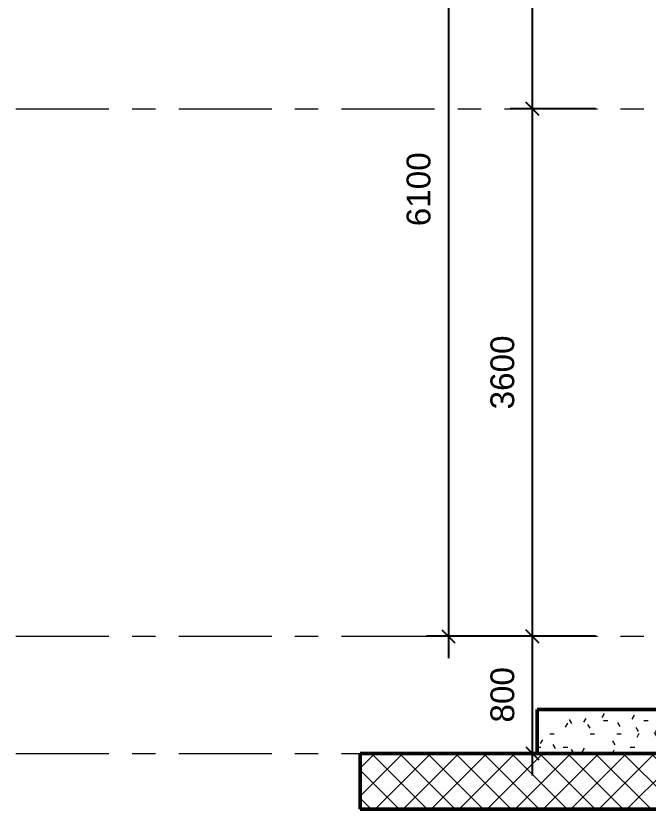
# Model space of a CAD drawing. Header units: millimetres. Extents: x 2164007 to 2324354, y -2513385 to -2308978.
# Drawn here: x 2250120 to 2254435, y -2502390 to -2496977 of the extents above; entities that cross this region are included whole.
import ezdxf

# ---------------------------------------------------------------- set-up
doc = ezdxf.new("R2010")
doc.units = ezdxf.units.MM
doc.linetypes.add('Grid Line', pattern=[22.224999999999994, 12.7, -3.174999999999999, 3.174999999999999, -3.174999999999999])
for name, color, linetype, lineweight in [('A-ANNO-DIMS', 211, 'Continuous', 9), ('A-DETL-GENF', 8, 'Continuous', 9), ('A-DETL-WIDE', 214, 'Continuous', 50), ('A-FLOR', 8, 'Continuous', 13), ('A-FLOR-PATT', 8, 'Continuous', 13), ('S-GRID', 8, 'Continuous', 9)]:
    doc.layers.add(name, color=color, linetype=linetype, lineweight=lineweight)
doc.styles.add('Arial_1', font='arial.ttf', dxfattribs={"height": 162.2829341317365})
doc.dimstyles.new('Dim_dai_ca_vu', dxfattribs={"dimscale": 304.8, "dimtxt": 165, "dimasz": 0.29296875, "dimexe": 0.4921259842519685, "dimexo": 0.0625, "dimgap": 0.3937007874015748, "dimtad": 1, "dimdec": 0, "dimzin": 0, "dimdsep": 46, "dimtxsty": 'Arial_1', "dimblk1": 'OBLIQUE', "dimblk2": 'OBLIQUE', "dimsah": 1, "dimcen": 0.09, "dimdle": 0.4921259842519685, "dimadec": 0, "dimazin": 0, "dimtfac": 1, "dimtdec": 4, "dimtix": 1, "dimtmove": 0, "dimatfit": 3, "dimfxl": 0.9842519685039368, "dimfxlon": 1, "dimtvp": 1, "dimtfill": 1, "dimtolj": 1, "dimtzin": 0, "dimarcsym": 2})

# ---------------------------------------------------------------- blocks, each defined once
blk = doc.blocks.new('_Oblique')
at = {"color": 0, "linetype": 'ByBlock', "lineweight": -2}
blk.add_line((-0.5, -0.5), (0.5, 0.5), dxfattribs=at)
blk = doc.blocks.new('*D689')
at = {"layer": 'A-ANNO-DIMS', "color": 0, "lineweight": -2}
for p, q in [((2253644.025022439, -2494960), (2253644.025022439, -2497760)), ((2254074.975022439, -2495110), (2253494.025022439, -2495110)), ((2254074.975022439, -2497610), (2253494.025022439, -2497610))]:
    blk.add_line(p, q, dxfattribs=at)
at = {"layer": 'Defpoints', "color": 0}
for p in [(2254094.025022439, -2495110), (2253644.025022439, -2497610), (2254094.025022439, -2497610)]:
    blk.add_point(p, dxfattribs=at)
at = {"layer": 'A-ANNO-DIMS', "color": 0, "lineweight": -2, "xscale": 89.296875, "yscale": 89.296875, "zscale": 89.296875}
for p, rotation in [((2253644.025022439, -2495110), 90), ((2253644.025022439, -2497610), 270)]:
    blk.add_blockref('_Oblique', p, dxfattribs=dict(at, rotation=rotation))
at = {"layer": 'A-ANNO-DIMS', "color": 0, "insert": (2253441.167739904, -2496360), "char_height": 162.2829341317365, "attachment_point": 5, "rotation": 90, "style": 'Arial_1', "bg_fill": 3, "box_fill_scale": 1.1, "bg_fill_color": 256, "bg_fill_true_color": 13158600, "bg_fill_transparency": 13411708}
blk.add_mtext('\\A1;2500', dxfattribs=at)
blk = doc.blocks.new('*D690')
at = {"layer": 'A-ANNO-DIMS', "color": 0, "lineweight": -2}
for p, q in [((2253644.025022439, -2497460), (2253644.025022439, -2501360)), ((2254074.975022439, -2497610), (2253494.025022439, -2497610)), ((2254074.975022439, -2501210), (2253494.025022439, -2501210))]:
    blk.add_line(p, q, dxfattribs=at)
at = {"layer": 'Defpoints', "color": 0}
for p in [(2254094.025022439, -2497610), (2253644.025022439, -2501210), (2254094.025022439, -2501210)]:
    blk.add_point(p, dxfattribs=at)
at = {"layer": 'A-ANNO-DIMS', "color": 0, "lineweight": -2, "xscale": 89.296875, "yscale": 89.296875, "zscale": 89.296875}
for p, rotation in [((2253644.025022439, -2497610), 90), ((2253644.025022439, -2501210), 270)]:
    blk.add_blockref('_Oblique', p, dxfattribs=dict(at, rotation=rotation))
at = {"layer": 'A-ANNO-DIMS', "color": 0, "insert": (2253441.112391018, -2499410), "char_height": 162.2829341317365, "attachment_point": 5, "rotation": 90, "style": 'Arial_1', "bg_fill": 3, "box_fill_scale": 1.1, "bg_fill_color": 256, "bg_fill_true_color": 13158600, "bg_fill_transparency": 13411708}
blk.add_mtext('\\A1;3600', dxfattribs=at)
blk = doc.blocks.new('*D691')
at = {"layer": 'A-ANNO-DIMS', "color": 0, "lineweight": -2}
for p, q in [((2253644.025022439, -2501060), (2253644.025022439, -2502160)), ((2254074.975022439, -2501210), (2253494.025022439, -2501210)), ((2254074.975022439, -2502010), (2253494.025022439, -2502010))]:
    blk.add_line(p, q, dxfattribs=at)
at = {"layer": 'Defpoints', "color": 0}
for p in [(2254094.025022439, -2501210), (2253644.025022439, -2502010), (2254094.025022439, -2502010)]:
    blk.add_point(p, dxfattribs=at)
at = {"layer": 'A-ANNO-DIMS', "color": 0, "lineweight": -2, "xscale": 89.296875, "yscale": 89.296875, "zscale": 89.296875}
for p, rotation in [((2253644.025022439, -2501210), 90), ((2253644.025022439, -2502010), 270)]:
    blk.add_blockref('_Oblique', p, dxfattribs=dict(at, rotation=rotation))
at = {"layer": 'A-ANNO-DIMS', "color": 0, "insert": (2253441.167739904, -2501610), "char_height": 162.2829341317365, "attachment_point": 5, "rotation": 90, "style": 'Arial_1', "bg_fill": 3, "box_fill_scale": 1.1, "bg_fill_color": 256, "bg_fill_true_color": 13158600, "bg_fill_transparency": 13411192}
blk.add_mtext('\\A1;800', dxfattribs=at)
blk = doc.blocks.new('*D692')
at = {"layer": 'A-ANNO-DIMS', "color": 0, "lineweight": -2}
for p, q in [((2253071.957002607, -2494960), (2253071.957002607, -2501360)), ((2253502.907002607, -2495110), (2252921.957002607, -2495110)), ((2253502.907002607, -2501210), (2252921.957002607, -2501210))]:
    blk.add_line(p, q, dxfattribs=at)
at = {"layer": 'Defpoints', "color": 0}
for p in [(2253521.957002607, -2495110), (2253071.957002607, -2501210), (2253521.957002607, -2501210)]:
    blk.add_point(p, dxfattribs=at)
at = {"layer": 'A-ANNO-DIMS', "color": 0, "lineweight": -2, "xscale": 89.296875, "yscale": 89.296875, "zscale": 89.296875}
for p, rotation in [((2253071.957002607, -2495110), 90), ((2253071.957002607, -2501210), 270)]:
    blk.add_blockref('_Oblique', p, dxfattribs=dict(at, rotation=rotation))
at = {"layer": 'A-ANNO-DIMS', "color": 0, "insert": (2252869.099720072, -2498160), "char_height": 162.2829341317365, "attachment_point": 5, "rotation": 90, "style": 'Arial_1', "bg_fill": 3, "box_fill_scale": 1.1, "bg_fill_color": 256, "bg_fill_true_color": 13158600, "bg_fill_transparency": 9568090}
blk.add_mtext('\\A1;6100', dxfattribs=at)

msp = doc.modelspace()

# ---------------------------------------------------------------- hatches: boundary and pattern name
at = {"layer": 'A-DETL-GENF'}
h = msp.add_hatch(dxfattribs=at)
h.set_pattern_fill('FP_16', style=0, pattern_type=2)
h.set_pattern_definition([(45, (2263822.949367068, -2498585), (-95.4594154601839, 95.45941546018392), []), (135, (2263822.949367068, -2498585), (-95.45941546018392, -95.4594154601839), [])])
h.paths.add_polyline_path([(2273930.664533876, -2502390), (2273930.664533876, -2502010), (2271485.664533876, -2502010), (2271485.664533876, -2502390), (2272060.899230412, -2502390)], flags=0)
h.paths.add_polyline_path([(2252470.664533876, -2502390), (2262355.664533876, -2502390), (2262355.664533876, -2502010), (2252470.664533876, -2502010)], flags=0)
h.paths.add_polyline_path([(2271255.664533876, -2502390), (2271255.664533876, -2501310), (2268995.664533876, -2501310), (2268995.664533876, -2501560), (2268795.664533876, -2501560), (2268795.664533876, -2501310), (2262585.664533876, -2501310), (2262585.664533876, -2502390), (2266622.071888674, -2502390)], flags=0)
at = {"layer": 'A-FLOR-PATT', "lineweight": 9}
h = msp.add_hatch(dxfattribs=at)
h.set_pattern_fill('FP_15', color=256, style=0, pattern_type=2)
h.set_pattern_definition([(0, (2263822.949367068, -2498585), (365.76, 91.44), [30.175, -244.145, 30.175, -244.145, -1463.04]), (0, (2263822.949367068, -2498585), (365.76, 91.44), [-548.64, 30.175, -518.465, 30.175, -244.145, -640.08]), (0, (2263822.949367068, -2498585), (365.76, 91.44), [-1371.6, 30.175, -152.705, 30.175, -427.025]), (120, (2263960.109367068, -2498539.28), (-262.069362922049, 271.0374516881963), [30.17499999999999, -244.1449999999999, 30.17499999999999, -1707.184999999999]), (120, (2263960.109367068, -2498539.28), (-262.069362922049, 271.0374516881963), [-304.4949999999998, -244.1449999999999, 30.17499999999999, -518.4649999999996, -914.3999999999995]), (120, (2263960.109367068, -2498539.28), (-262.069362922049, 271.0374516881963), [-1097.279999999999, 30.17499999999999, -244.1449999999999, 30.17499999999999, -609.9049999999995]), (120, (2263960.109367068, -2498539.28), (-262.069362922049, 271.0374516881963), [-1401.774999999999, -152.7049999999999, 30.17499999999999, -427.0249999999997]), (240, (2264005.829367068, -2498356.4), (-103.6906370779508, -362.4774516881963), [30.175, -244.145, 30.175, -1707.185]), (240, (2264005.829367068, -2498356.4), (-103.6906370779508, -362.4774516881963), [-304.495, -244.145, 30.175, -518.465, -914.4]), (240, (2264005.829367068, -2498356.4), (-103.6906370779508, -362.4774516881963), [-1097.28, 30.175, -244.145, 30.175, -609.905]), (240, (2264005.829367068, -2498356.4), (-103.6906370779508, -362.4774516881963), [-1401.775, -152.705, 30.175, -427.025])])
h.paths.add_polyline_path([(2253678.26122386, -2502010), (2260655.664533869, -2502010), (2260655.664533869, -2501710), (2253678.26122386, -2501710), (2253678.26122386, -2501725.126284423)], flags=0)

# ---------------------------------------------------------------- linework, layer by layer
at = {"layer": 'A-DETL-WIDE'}
for p, q in [((2262355.664533876, -2502010), (2252470.664533876, -2502010)), ((2252470.664533876, -2502010), (2252470.664533876, -2502390)), ((2252470.664533876, -2502390), (2262355.664533876, -2502390))]:
    msp.add_line(p, q, dxfattribs=at)
at = {"layer": 'A-FLOR', "lineweight": 50}
for p, q in [((2260655.664533869, -2501710), (2253678.26122386, -2501710)), ((2253678.26122386, -2501710), (2253678.26122386, -2502010))]:
    msp.add_line(p, q, dxfattribs=at)
at = {"layer": 'S-GRID', "linetype": 'Grid Line', "ltscale": 50}
for p, q in [((2250119.999993142, -2497610), (2279003.058819855, -2497610)), ((2250119.999993142, -2501210), (2279003.058819855, -2501210)), ((2250119.999993142, -2502010), (2279003.058819855, -2502010))]:
    msp.add_line(p, q, dxfattribs=at)

# ---------------------------------------------------------------- next in the draw order: dimensions: what is measured, and where the dimension line sits
at = {"layer": 'A-ANNO-DIMS'}
dim = msp.add_linear_dim(base=(2253644.025022439, -2497610), p1=(2254094.025022439, -2495110), p2=(2254094.025022439, -2497610), angle=90, dimstyle='Dim_dai_ca_vu', override={"dimpost": '<>', "dimfxl": 2500}, dxfattribs=at)
dim.commit()
dim.dimension.update_dxf_attribs({"geometry": '*D689', "text_midpoint": (2253441.167739904, -2496360)})

# ---------------------------------------------------------------- next in the draw order: dimensions: what is measured, and where the dimension line sits
dim = msp.add_linear_dim(base=(2253644.025022439, -2501210), p1=(2254094.025022439, -2497610), p2=(2254094.025022439, -2501210), angle=90, dimstyle='Dim_dai_ca_vu', override={"dimpost": '<>', "dimfxl": 3600}, dxfattribs=at)
dim.commit()
dim.dimension.update_dxf_attribs({"geometry": '*D690', "text_midpoint": (2253441.112391018, -2499410)})

# ---------------------------------------------------------------- next in the draw order: dimensions: what is measured, and where the dimension line sits
dim = msp.add_linear_dim(base=(2253644.025022439, -2502010), p1=(2254094.025022439, -2501210), p2=(2254094.025022439, -2502010), angle=90, dimstyle='Dim_dai_ca_vu', override={"dimpost": '<>', "dimfxl": 800}, dxfattribs=at)
dim.commit()
dim.dimension.update_dxf_attribs({"geometry": '*D691', "text_midpoint": (2253441.167739904, -2501610)})

# ---------------------------------------------------------------- next in the draw order: dimensions: what is measured, and where the dimension line sits
dim = msp.add_linear_dim(base=(2253071.957002607, -2501210), p1=(2253521.957002607, -2495110), p2=(2253521.957002607, -2501210), angle=90, dimstyle='Dim_dai_ca_vu', override={"dimpost": '<>', "dimfxl": 6100}, dxfattribs=at)
dim.commit()
dim.dimension.update_dxf_attribs({"geometry": '*D692', "text_midpoint": (2252869.099720072, -2498160)})

doc.saveas('drawing.dxf')
